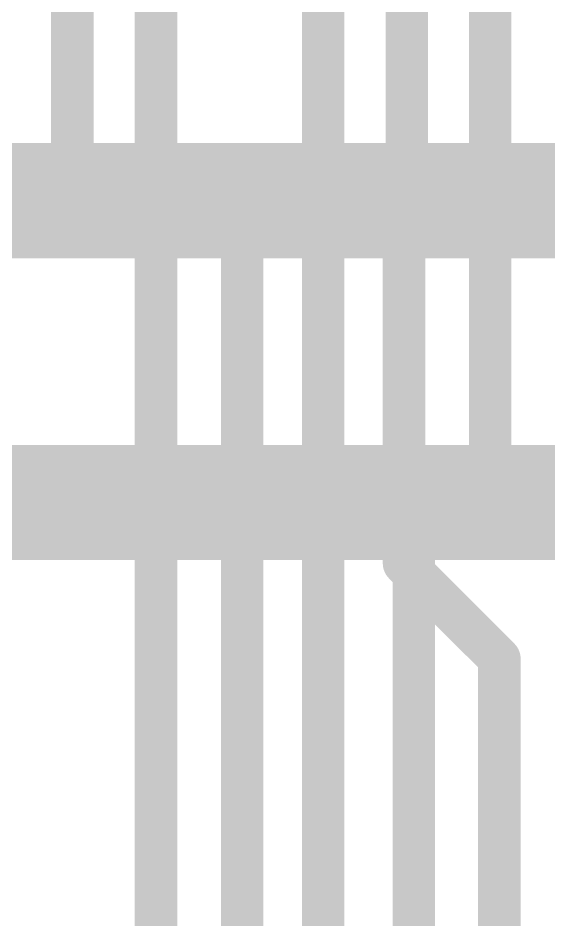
# Model space of a CAD drawing. Header units: millimetres. Extents: x 0 to 13.5, y -0.9 to 3.4.
# Drawn here: x 3.4737 to 3.5987, y 2.714 to 2.9265 of the extents above; entities that cross this region are included whole.
import ezdxf

# ---------------------------------------------------------------- set-up
doc = ezdxf.new("R2010")
doc.units = ezdxf.units.MM
doc.header["$MEASUREMENT"] = 0
for name, color, linetype in [('BottomLayer', 5, 'Continuous'), ('BottomSolder', 6, 'Continuous'), ('TopLayer', 1, 'Continuous'), ('TopSolder', 216, 'Continuous'), ('ViaHoleLayer', 16, 'Continuous')]:
    doc.layers.add(name, color=color, linetype=linetype)

msp = doc.modelspace()

# ---------------------------------------------------------------- hatches: boundary and pattern name
at = {"layer": 'BottomLayer'}
h = msp.add_hatch(color=5, dxfattribs=at)
edge = h.paths.add_edge_path()
edge.add_arc((3.48652, 2.88309), 0.00689, 0, 360)
h = msp.add_hatch(color=5, dxfattribs=at)
edge = h.paths.add_edge_path()
edge.add_arc((3.52662, 2.88409), 0.00689, 0, 360)
h = msp.add_hatch(color=5, dxfattribs=at)
edge = h.paths.add_edge_path()
edge.add_arc((3.56526, 2.88309), 0.00689, 0, 360)
h = msp.add_hatch(color=5, dxfattribs=at)
edge = h.paths.add_edge_path()
edge.add_arc((3.5062, 2.812), 0.00689, 0, 360)
h = msp.add_hatch(color=5, dxfattribs=at)
edge = h.paths.add_edge_path()
edge.add_arc((3.5848, 2.812), 0.00689, 0, 360)
at = {"layer": 'BottomSolder'}
h = msp.add_hatch(color=6, dxfattribs=at)
edge = h.paths.add_edge_path()
edge.add_arc((3.48652, 2.88309), 0.01089, 0, 360)
h = msp.add_hatch(color=6, dxfattribs=at)
edge = h.paths.add_edge_path()
edge.add_arc((3.52662, 2.88409), 0.01089, 0, 360)
h = msp.add_hatch(color=6, dxfattribs=at)
edge = h.paths.add_edge_path()
edge.add_arc((3.56526, 2.88309), 0.01089, 0, 360)
h = msp.add_hatch(color=6, dxfattribs=at)
edge = h.paths.add_edge_path()
edge.add_arc((3.5062, 2.812), 0.01089, 0, 360)
h = msp.add_hatch(color=6, dxfattribs=at)
edge = h.paths.add_edge_path()
edge.add_arc((3.5848, 2.812), 0.01089, 0, 360)
at = {"layer": 'TopLayer'}
for points in [[(3.39469, 2.86986), (4.0147, 2.86986), (4.0147, 2.897), (3.39469, 2.897)], [(3.41438, 2.79877), (3.99038, 2.79877), (3.99038, 2.82591), (3.41438, 2.82591)]]:
    msp.add_hatch(color=1, dxfattribs=at).paths.add_polyline_path(points)
h = msp.add_hatch(color=1, dxfattribs=at)
edge = h.paths.add_edge_path()
edge.add_arc((3.48652, 2.88309), 0.00689, 0, 360)
h = msp.add_hatch(color=1, dxfattribs=at)
edge = h.paths.add_edge_path()
edge.add_arc((3.52662, 2.88409), 0.00689, 0, 360)
h = msp.add_hatch(color=1, dxfattribs=at)
edge = h.paths.add_edge_path()
edge.add_arc((3.56526, 2.88309), 0.00689, 0, 360)
h = msp.add_hatch(color=1, dxfattribs=at)
edge = h.paths.add_edge_path()
edge.add_arc((3.5062, 2.812), 0.00689, 0, 360)
h = msp.add_hatch(color=1, dxfattribs=at)
edge = h.paths.add_edge_path()
edge.add_arc((3.5848, 2.812), 0.00689, 0, 360)
at = {"layer": 'TopSolder'}
h = msp.add_hatch(color=216, dxfattribs=at)
edge = h.paths.add_edge_path()
edge.add_arc((3.48652, 2.88309), 0.01089, 0, 360)
h = msp.add_hatch(color=216, dxfattribs=at)
edge = h.paths.add_edge_path()
edge.add_arc((3.52662, 2.88409), 0.01089, 0, 360)
h = msp.add_hatch(color=216, dxfattribs=at)
edge = h.paths.add_edge_path()
edge.add_arc((3.56526, 2.88309), 0.01089, 0, 360)
h = msp.add_hatch(color=216, dxfattribs=at)
edge = h.paths.add_edge_path()
edge.add_arc((3.5062, 2.812), 0.01089, 0, 360)
h = msp.add_hatch(color=216, dxfattribs=at)
edge = h.paths.add_edge_path()
edge.add_arc((3.5848, 2.812), 0.01089, 0, 360)
at = {"layer": 'ViaHoleLayer'}
h = msp.add_hatch(color=16, dxfattribs=at)
edge = h.paths.add_edge_path()
edge.add_arc((3.52662, 2.88409), 0.00394, 0, 360)
h = msp.add_hatch(color=16, dxfattribs=at)
edge = h.paths.add_edge_path()
edge.add_arc((3.48652, 2.88309), 0.00394, 0, 360)
h = msp.add_hatch(color=16, dxfattribs=at)
edge = h.paths.add_edge_path()
edge.add_arc((3.56526, 2.88309), 0.00394, 0, 360)
h = msp.add_hatch(color=16, dxfattribs=at)
edge = h.paths.add_edge_path()
edge.add_arc((3.5062, 2.812), 0.00394, 0, 360)
h = msp.add_hatch(color=16, dxfattribs=at)
edge = h.paths.add_edge_path()
edge.add_arc((3.5848, 2.812), 0.00394, 0, 360)

# ---------------------------------------------------------------- linework, layer by layer
at = {"layer": 'BottomLayer', "const_width": 0.01}
for points in [[(3.48652, 2.88309), (3.48652, 3.07)], [(3.5062, 2.6404), (3.5062, 3.07)], [(3.54557, 2.60807), (3.54557, 3.07)], [(3.56526, 2.88309), (3.56526, 3.07)], [(3.58487, 2.81207), (3.58487, 3.06993)], [(3.5265, 2.6201), (3.5265, 2.885)], [(3.5646, 2.8844), (3.5652, 2.885)], [(3.5646, 2.798), (3.5646, 2.8844)], [(3.5646, 2.798), (3.58705, 2.77555)], [(3.58705, 2.427), (3.58705, 2.77555)]]:
    msp.add_lwpolyline(points, dxfattribs=at)
at = {"layer": 'BottomLayer', "const_width": 0.005}
for points in [[(3.524, 2.885, 1), (3.529, 2.885, 1)], [(3.5627, 2.885, 1), (3.5677, 2.885, 1)], [(3.48402, 2.88309, 1), (3.48902, 2.88309, 1)], [(3.5621, 2.8844, 1), (3.5671, 2.8844, 1)], [(3.5621, 2.8844, 1), (3.5671, 2.8844, 1)], [(3.56276, 2.88309, 1), (3.56776, 2.88309, 1)], [(3.58237, 2.81207, 1), (3.58737, 2.81207, 1)], [(3.5621, 2.798, 1), (3.5671, 2.798, 1)], [(3.5621, 2.798, 1), (3.5671, 2.798, 1)], [(3.58455, 2.77555, 1), (3.58955, 2.77555, 1)], [(3.58455, 2.77555, 1), (3.58955, 2.77555, 1)]]:
    msp.add_lwpolyline(points, format="xyb", close=True, dxfattribs=at)
at = {"layer": 'TopLayer', "const_width": 0.01}
for points in [[(3.5652, 2.808), (3.5669, 2.8063)], [(3.5669, 2.553), (3.5669, 2.8063)]]:
    msp.add_lwpolyline(points, dxfattribs=at)
at = {"layer": 'TopLayer', "const_width": 0.005}
for points in [[(3.5627, 2.808, 1), (3.5677, 2.808, 1)], [(3.5644, 2.8063, 1), (3.5694, 2.8063, 1)], [(3.5644, 2.8063, 1), (3.5694, 2.8063, 1)]]:
    msp.add_lwpolyline(points, format="xyb", close=True, dxfattribs=at)

doc.saveas('drawing.dxf')
